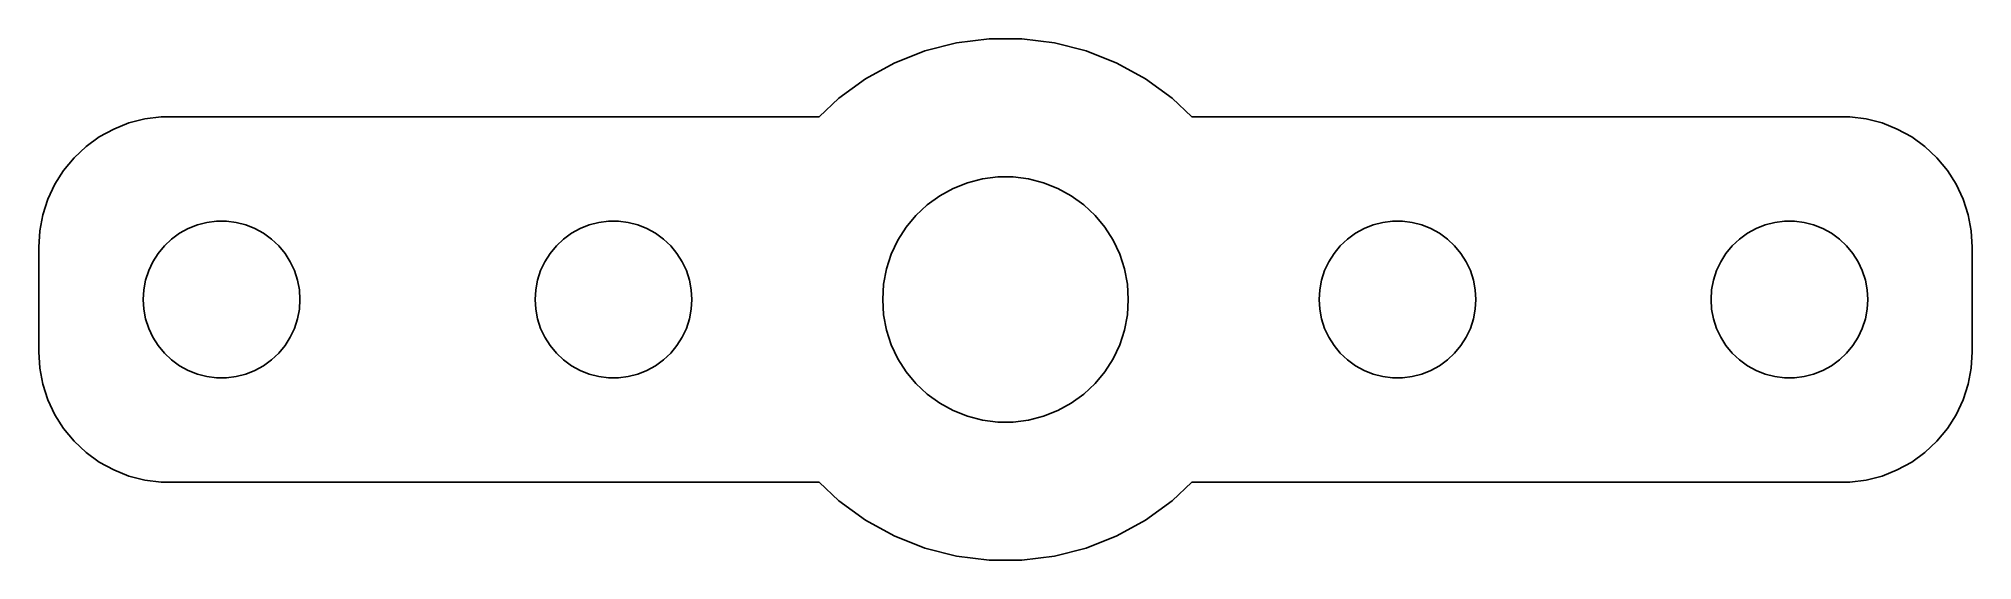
# Model space of a CAD drawing. Header units: metres. Extents: x -37 to 37, y 14 to 34.
import ezdxf

# ---------------------------------------------------------------- set-up
doc = ezdxf.new("R2010")
doc.units = ezdxf.units.M

msp = doc.modelspace()

# ---------------------------------------------------------------- linework, layer by layer
for p, q in [((-3.09016, 33.5106), (-4.25778, 33.0483)), ((-1.87381, 33.8229), (-3.09016, 33.5106)), ((-0.6279, 33.9803), (-1.87381, 33.8229)), ((0.6279, 33.9803), (-0.6279, 33.9803)), ((1.87381, 33.8229), (0.6279, 33.9803)), ((3.09016, 33.5106), (1.87381, 33.8229)), ((4.25778, 33.0483), (3.09016, 33.5106)), ((-4.25778, 33.0483), (-5.35826, 32.4433)), ((5.35826, 32.4433), (4.25778, 33.0483)), ((-5.35826, 32.4433), (-6.37424, 31.7051)), ((6.37424, 31.7051), (5.35826, 32.4433)), ((-6.37424, 31.7051), (-7.13564, 30.9901)), ((7.13564, 30.9901), (6.37424, 31.7051)), ((-34.1289, 30.5241), (-34.6791, 30.2216)), ((-33.5451, 30.7553), (-34.1289, 30.5241)), ((-32.9369, 30.9114), (-33.5451, 30.7553)), ((-32.3139, 30.9901), (-32.9369, 30.9114)), ((-7.13564, 30.9901), (-32.3139, 30.9901)), ((32.3139, 30.9901), (7.13564, 30.9901)), ((32.9369, 30.9114), (32.3139, 30.9901)), ((33.5451, 30.7553), (32.9369, 30.9114)), ((34.1289, 30.5241), (33.5451, 30.7553)), ((34.6791, 30.2216), (34.1289, 30.5241)), ((-35.1871, 29.8526), (-35.6448, 29.4227)), ((-34.6791, 30.2216), (-35.1871, 29.8526)), ((35.1871, 29.8526), (34.6791, 30.2216)), ((35.6448, 29.4227), (35.1871, 29.8526)), ((-36.0451, 28.9389), (-36.3815, 28.4088)), ((-35.6448, 29.4227), (-36.0451, 28.9389)), ((36.0451, 28.9389), (35.6448, 29.4227)), ((36.3815, 28.4088), (36.0451, 28.9389)), ((-36.3815, 28.4088), (-36.6489, 27.8406)), ((-2.51837, 27.9683), (-2.00116, 28.2527)), ((-2.00116, 28.2527), (-1.45238, 28.47)), ((-1.45238, 28.47), (-0.88069, 28.6167)), ((-0.88069, 28.6167), (-0.29511, 28.6907)), ((-0.29511, 28.6907), (0.29511, 28.6907)), ((0.29511, 28.6907), (0.88069, 28.6167)), ((0.88069, 28.6167), (1.45238, 28.47)), ((1.45238, 28.47), (2.00116, 28.2527)), ((2.00116, 28.2527), (2.51837, 27.9683)), ((36.6489, 27.8406), (36.3815, 28.4088)), ((-36.6489, 27.8406), (-36.8429, 27.2434)), ((-3.42615, 27.2174), (-2.99588, 27.6214)), ((-2.99588, 27.6214), (-2.51837, 27.9683)), ((2.51837, 27.9683), (2.99588, 27.6214)), ((2.99588, 27.6214), (3.42615, 27.2174)), ((36.8429, 27.2434), (36.6489, 27.8406)), ((-36.8429, 27.2434), (-36.9606, 26.6267)), ((-31.6075, 26.533), (-31.2773, 26.7145)), ((-31.2773, 26.7145), (-30.927, 26.8532)), ((-30.927, 26.8532), (-30.5621, 26.9469)), ((-30.5621, 26.9469), (-30.1884, 26.9941)), ((-30.1884, 26.9941), (-29.8116, 26.9941)), ((-29.8116, 26.9941), (-29.4379, 26.9469)), ((-29.4379, 26.9469), (-29.0729, 26.8532)), ((-29.0729, 26.8532), (-28.7227, 26.7145)), ((-28.7227, 26.7145), (-28.3925, 26.533)), ((-16.6075, 26.533), (-16.2773, 26.7145)), ((-16.2773, 26.7145), (-15.927, 26.8532)), ((-15.927, 26.8532), (-15.5621, 26.9469)), ((-15.5621, 26.9469), (-15.1884, 26.9941)), ((-15.1884, 26.9941), (-14.8116, 26.9941)), ((-14.8116, 26.9941), (-14.4379, 26.9469)), ((-14.4379, 26.9469), (-14.0729, 26.8532)), ((-14.0729, 26.8532), (-13.7227, 26.7145)), ((-13.7227, 26.7145), (-13.3925, 26.533)), ((-4.11864, 26.2642), (-3.80237, 26.7626)), ((-3.80237, 26.7626), (-3.42615, 27.2174)), ((3.42615, 27.2174), (3.80237, 26.7626)), ((3.80237, 26.7626), (4.11864, 26.2642)), ((13.3925, 26.533), (13.7227, 26.7145)), ((13.7227, 26.7145), (14.0729, 26.8532)), ((14.0729, 26.8532), (14.4379, 26.9469)), ((14.4379, 26.9469), (14.8116, 26.9941)), ((14.8116, 26.9941), (15.1884, 26.9941)), ((15.1884, 26.9941), (15.5621, 26.9469)), ((15.5621, 26.9469), (15.927, 26.8532)), ((15.927, 26.8532), (16.2773, 26.7145)), ((16.2773, 26.7145), (16.6075, 26.533)), ((28.3925, 26.533), (28.7227, 26.7145)), ((28.7227, 26.7145), (29.0729, 26.8532)), ((29.0729, 26.8532), (29.4379, 26.9469)), ((29.4379, 26.9469), (29.8116, 26.9941)), ((29.8116, 26.9941), (30.1884, 26.9941)), ((30.1884, 26.9941), (30.5621, 26.9469)), ((30.5621, 26.9469), (30.927, 26.8532)), ((30.927, 26.8532), (31.2773, 26.7145)), ((31.2773, 26.7145), (31.6075, 26.533)), ((36.9606, 26.6267), (36.8429, 27.2434)), ((-36.9606, 26.6267), (-37, 26)), ((-37, 26), (-37, 22)), ((-32.427, 25.7634), (-32.1869, 26.0536)), ((-32.1869, 26.0536), (-31.9123, 26.3115)), ((-31.9123, 26.3115), (-31.6075, 26.533)), ((-28.3925, 26.533), (-28.0877, 26.3115)), ((-28.0877, 26.3115), (-27.8131, 26.0536)), ((-27.8131, 26.0536), (-27.5729, 25.7634)), ((-17.427, 25.7634), (-17.1869, 26.0536)), ((-17.1869, 26.0536), (-16.9123, 26.3115)), ((-16.9123, 26.3115), (-16.6075, 26.533)), ((-13.3925, 26.533), (-13.0877, 26.3115)), ((-13.0877, 26.3115), (-12.8131, 26.0536)), ((-12.8131, 26.0536), (-12.5729, 25.7634)), ((-4.36995, 25.7302), (-4.11864, 26.2642)), ((4.11864, 26.2642), (4.36995, 25.7302)), ((12.5729, 25.7634), (12.8131, 26.0536)), ((12.8131, 26.0536), (13.0877, 26.3115)), ((13.0877, 26.3115), (13.3925, 26.533)), ((16.6075, 26.533), (16.9123, 26.3115)), ((16.9123, 26.3115), (17.1869, 26.0536)), ((17.1869, 26.0536), (17.427, 25.7634)), ((27.5729, 25.7634), (27.8131, 26.0536)), ((27.8131, 26.0536), (28.0877, 26.3115)), ((28.0877, 26.3115), (28.3925, 26.533)), ((31.6075, 26.533), (31.9123, 26.3115)), ((31.9123, 26.3115), (32.1869, 26.0536)), ((32.1869, 26.0536), (32.427, 25.7634)), ((37, 26), (36.9606, 26.6267)), ((37, 22), (37, 26)), ((-32.7893, 25.1044), (-32.6289, 25.4453)), ((-32.6289, 25.4453), (-32.427, 25.7634)), ((-27.5729, 25.7634), (-27.3711, 25.4453)), ((-27.3711, 25.4453), (-27.2107, 25.1044)), ((-17.7893, 25.1044), (-17.6289, 25.4453)), ((-17.6289, 25.4453), (-17.427, 25.7634)), ((-12.5729, 25.7634), (-12.3711, 25.4453)), ((-12.3711, 25.4453), (-12.2107, 25.1044)), ((-4.66293, 24.5891), (-4.55234, 25.1688)), ((-4.55234, 25.1688), (-4.36995, 25.7302)), ((4.36995, 25.7302), (4.55234, 25.1688)), ((4.55234, 25.1688), (4.66293, 24.5891)), ((12.2107, 25.1044), (12.3711, 25.4453)), ((12.3711, 25.4453), (12.5729, 25.7634)), ((17.427, 25.7634), (17.6289, 25.4453)), ((17.6289, 25.4453), (17.7893, 25.1044)), ((27.2107, 25.1044), (27.3711, 25.4453)), ((27.3711, 25.4453), (27.5729, 25.7634)), ((32.427, 25.7634), (32.6289, 25.4453)), ((32.6289, 25.4453), (32.7893, 25.1044)), ((-32.9763, 24.376), (-32.9057, 24.7461)), ((-32.9057, 24.7461), (-32.7893, 25.1044)), ((-27.2107, 25.1044), (-27.0942, 24.7461)), ((-27.0942, 24.7461), (-27.0237, 24.376)), ((-17.9763, 24.376), (-17.9057, 24.7461)), ((-17.9057, 24.7461), (-17.7893, 25.1044)), ((-12.2107, 25.1044), (-12.0942, 24.7461)), ((-12.0942, 24.7461), (-12.0237, 24.376)), ((-4.7, 24), (-4.66293, 24.5891)), ((4.66293, 24.5891), (4.7, 24)), ((12.0237, 24.376), (12.0942, 24.7461)), ((12.0942, 24.7461), (12.2107, 25.1044)), ((17.7893, 25.1044), (17.9057, 24.7461)), ((17.9057, 24.7461), (17.9763, 24.376)), ((27.0237, 24.376), (27.0942, 24.7461)), ((27.0942, 24.7461), (27.2107, 25.1044)), ((32.7893, 25.1044), (32.9057, 24.7461)), ((32.9057, 24.7461), (32.9763, 24.376)), ((-33, 24), (-32.9763, 24.376)), ((-32.9763, 23.624), (-33, 24)), ((-27.0237, 24.376), (-27, 24)), ((-27, 24), (-27.0237, 23.624)), ((-18, 24), (-17.9763, 24.376)), ((-17.9763, 23.624), (-18, 24)), ((-12.0237, 24.376), (-12, 24)), ((-12, 24), (-12.0237, 23.624)), ((-4.66293, 23.4109), (-4.7, 24)), ((4.7, 24), (4.66293, 23.4109)), ((12, 24), (12.0237, 24.376)), ((12.0237, 23.624), (12, 24)), ((17.9763, 24.376), (18, 24)), ((18, 24), (17.9763, 23.624)), ((27, 24), (27.0237, 24.376)), ((27.0237, 23.624), (27, 24)), ((32.9763, 24.376), (33, 24)), ((33, 24), (32.9763, 23.624)), ((-32.9057, 23.2539), (-32.9763, 23.624)), ((-32.7893, 22.8956), (-32.9057, 23.2539)), ((-27.0942, 23.2539), (-27.2107, 22.8956)), ((-27.0237, 23.624), (-27.0942, 23.2539)), ((-17.9057, 23.2539), (-17.9763, 23.624)), ((-17.7893, 22.8956), (-17.9057, 23.2539)), ((-12.0942, 23.2539), (-12.2107, 22.8956)), ((-12.0237, 23.624), (-12.0942, 23.2539)), ((-4.55234, 22.8312), (-4.66293, 23.4109)), ((4.66293, 23.4109), (4.55234, 22.8312)), ((12.0942, 23.2539), (12.0237, 23.624)), ((12.2107, 22.8956), (12.0942, 23.2539)), ((17.9057, 23.2539), (17.7893, 22.8956)), ((17.9763, 23.624), (17.9057, 23.2539)), ((27.0942, 23.2539), (27.0237, 23.624)), ((27.2107, 22.8956), (27.0942, 23.2539)), ((32.9057, 23.2539), (32.7893, 22.8956)), ((32.9763, 23.624), (32.9057, 23.2539)), ((-32.6289, 22.5547), (-32.7893, 22.8956)), ((-32.427, 22.2366), (-32.6289, 22.5547)), ((-32.1869, 21.9464), (-32.427, 22.2366)), ((-27.5729, 22.2366), (-27.8131, 21.9464)), ((-27.3711, 22.5547), (-27.5729, 22.2366)), ((-27.2107, 22.8956), (-27.3711, 22.5547)), ((-17.6289, 22.5547), (-17.7893, 22.8956)), ((-17.427, 22.2366), (-17.6289, 22.5547)), ((-17.1869, 21.9464), (-17.427, 22.2366)), ((-12.5729, 22.2366), (-12.8131, 21.9464)), ((-12.3711, 22.5547), (-12.5729, 22.2366)), ((-12.2107, 22.8956), (-12.3711, 22.5547)), ((-4.36995, 22.2698), (-4.55234, 22.8312)), ((-4.11864, 21.7358), (-4.36995, 22.2698)), ((4.36995, 22.2698), (4.11864, 21.7358)), ((4.55234, 22.8312), (4.36995, 22.2698)), ((12.3711, 22.5547), (12.2107, 22.8956)), ((12.5729, 22.2366), (12.3711, 22.5547)), ((12.8131, 21.9464), (12.5729, 22.2366)), ((17.427, 22.2366), (17.1869, 21.9464)), ((17.6289, 22.5547), (17.427, 22.2366)), ((17.7893, 22.8956), (17.6289, 22.5547)), ((27.3711, 22.5547), (27.2107, 22.8956)), ((27.5729, 22.2366), (27.3711, 22.5547)), ((27.8131, 21.9464), (27.5729, 22.2366)), ((32.427, 22.2366), (32.1869, 21.9464)), ((32.6289, 22.5547), (32.427, 22.2366)), ((32.7893, 22.8956), (32.6289, 22.5547)), ((-37, 22), (-36.9606, 21.3733)), ((-31.9123, 21.6885), (-32.1869, 21.9464)), ((-31.6075, 21.467), (-31.9123, 21.6885)), ((-31.2773, 21.2855), (-31.6075, 21.467)), ((-28.3925, 21.467), (-28.7227, 21.2855)), ((-28.0877, 21.6885), (-28.3925, 21.467)), ((-27.8131, 21.9464), (-28.0877, 21.6885)), ((-16.9123, 21.6885), (-17.1869, 21.9464)), ((-16.6075, 21.467), (-16.9123, 21.6885)), ((-16.2773, 21.2855), (-16.6075, 21.467)), ((-13.3925, 21.467), (-13.7227, 21.2855)), ((-13.0877, 21.6885), (-13.3925, 21.467)), ((-12.8131, 21.9464), (-13.0877, 21.6885)), ((-3.80237, 21.2374), (-4.11864, 21.7358)), ((4.11864, 21.7358), (3.80237, 21.2374)), ((13.0877, 21.6885), (12.8131, 21.9464)), ((13.3925, 21.467), (13.0877, 21.6885)), ((13.7227, 21.2855), (13.3925, 21.467)), ((16.6075, 21.467), (16.2773, 21.2855)), ((16.9123, 21.6885), (16.6075, 21.467)), ((17.1869, 21.9464), (16.9123, 21.6885)), ((28.0877, 21.6885), (27.8131, 21.9464)), ((28.3925, 21.467), (28.0877, 21.6885)), ((28.7227, 21.2855), (28.3925, 21.467)), ((31.6075, 21.467), (31.2773, 21.2855)), ((31.9123, 21.6885), (31.6075, 21.467)), ((32.1869, 21.9464), (31.9123, 21.6885)), ((36.9606, 21.3733), (37, 22)), ((-36.9606, 21.3733), (-36.8429, 20.7566)), ((-36.8429, 20.7566), (-36.6489, 20.1594)), ((-30.927, 21.1468), (-31.2773, 21.2855)), ((-30.5621, 21.0531), (-30.927, 21.1468)), ((-30.1884, 21.0059), (-30.5621, 21.0531)), ((-29.8116, 21.0059), (-30.1884, 21.0059)), ((-29.4379, 21.0531), (-29.8116, 21.0059)), ((-29.0729, 21.1468), (-29.4379, 21.0531)), ((-28.7227, 21.2855), (-29.0729, 21.1468)), ((-15.927, 21.1468), (-16.2773, 21.2855)), ((-15.5621, 21.0531), (-15.927, 21.1468)), ((-15.1884, 21.0059), (-15.5621, 21.0531)), ((-14.8116, 21.0059), (-15.1884, 21.0059)), ((-14.4379, 21.0531), (-14.8116, 21.0059)), ((-14.0729, 21.1468), (-14.4379, 21.0531)), ((-13.7227, 21.2855), (-14.0729, 21.1468)), ((-3.42615, 20.7826), (-3.80237, 21.2374)), ((-2.99588, 20.3786), (-3.42615, 20.7826)), ((3.42615, 20.7826), (2.99588, 20.3786)), ((3.80237, 21.2374), (3.42615, 20.7826)), ((14.0729, 21.1468), (13.7227, 21.2855)), ((14.4379, 21.0531), (14.0729, 21.1468)), ((14.8116, 21.0059), (14.4379, 21.0531)), ((15.1884, 21.0059), (14.8116, 21.0059)), ((15.5621, 21.0531), (15.1884, 21.0059)), ((15.927, 21.1468), (15.5621, 21.0531)), ((16.2773, 21.2855), (15.927, 21.1468)), ((29.0729, 21.1468), (28.7227, 21.2855)), ((29.4379, 21.0531), (29.0729, 21.1468)), ((29.8116, 21.0059), (29.4379, 21.0531)), ((30.1884, 21.0059), (29.8116, 21.0059)), ((30.5621, 21.0531), (30.1884, 21.0059)), ((30.927, 21.1468), (30.5621, 21.0531)), ((31.2773, 21.2855), (30.927, 21.1468)), ((36.6489, 20.1594), (36.8429, 20.7566)), ((36.8429, 20.7566), (36.9606, 21.3733)), ((-36.6489, 20.1594), (-36.3815, 19.5912)), ((-2.51837, 20.0317), (-2.99588, 20.3786)), ((-2.00116, 19.7473), (-2.51837, 20.0317)), ((2.51837, 20.0317), (2.00116, 19.7473)), ((2.99588, 20.3786), (2.51837, 20.0317)), ((36.3815, 19.5912), (36.6489, 20.1594)), ((-36.3815, 19.5912), (-36.0451, 19.0611)), ((-1.45238, 19.53), (-2.00116, 19.7473)), ((-0.88069, 19.3833), (-1.45238, 19.53)), ((-0.29511, 19.3093), (-0.88069, 19.3833)), ((0.29511, 19.3093), (-0.29511, 19.3093)), ((0.88069, 19.3833), (0.29511, 19.3093)), ((1.45238, 19.53), (0.88069, 19.3833)), ((2.00116, 19.7473), (1.45238, 19.53)), ((36.0451, 19.0611), (36.3815, 19.5912)), ((-36.0451, 19.0611), (-35.6448, 18.5773)), ((-35.6448, 18.5773), (-35.1871, 18.1474)), ((35.1871, 18.1474), (35.6448, 18.5773)), ((35.6448, 18.5773), (36.0451, 19.0611)), ((-35.1871, 18.1474), (-34.6791, 17.7784)), ((-34.6791, 17.7784), (-34.1289, 17.4759)), ((34.1289, 17.4759), (34.6791, 17.7784)), ((34.6791, 17.7784), (35.1871, 18.1474)), ((-34.1289, 17.4759), (-33.5451, 17.2447)), ((-33.5451, 17.2447), (-32.9369, 17.0886)), ((-32.9369, 17.0886), (-32.3139, 17.0099)), ((32.3139, 17.0099), (32.9369, 17.0886)), ((32.9369, 17.0886), (33.5451, 17.2447)), ((33.5451, 17.2447), (34.1289, 17.4759)), ((-32.3139, 17.0099), (-7.13564, 17.0099)), ((-7.13564, 17.0099), (-6.37424, 16.2949)), ((-6.37424, 16.2949), (-5.35826, 15.5567)), ((5.35826, 15.5567), (6.37424, 16.2949)), ((6.37424, 16.2949), (7.13564, 17.0099)), ((7.13564, 17.0099), (32.3139, 17.0099)), ((-5.35826, 15.5567), (-4.25778, 14.9517)), ((4.25778, 14.9517), (5.35826, 15.5567)), ((-4.25778, 14.9517), (-3.09016, 14.4894)), ((3.09016, 14.4894), (4.25778, 14.9517)), ((-3.09016, 14.4894), (-1.87381, 14.1771)), ((-1.87381, 14.1771), (-0.6279, 14.0197)), ((0.6279, 14.0197), (1.87381, 14.1771)), ((1.87381, 14.1771), (3.09016, 14.4894)), ((-0.6279, 14.0197), (0.6279, 14.0197))]:
    msp.add_line(p, q)

doc.saveas('drawing.dxf')
